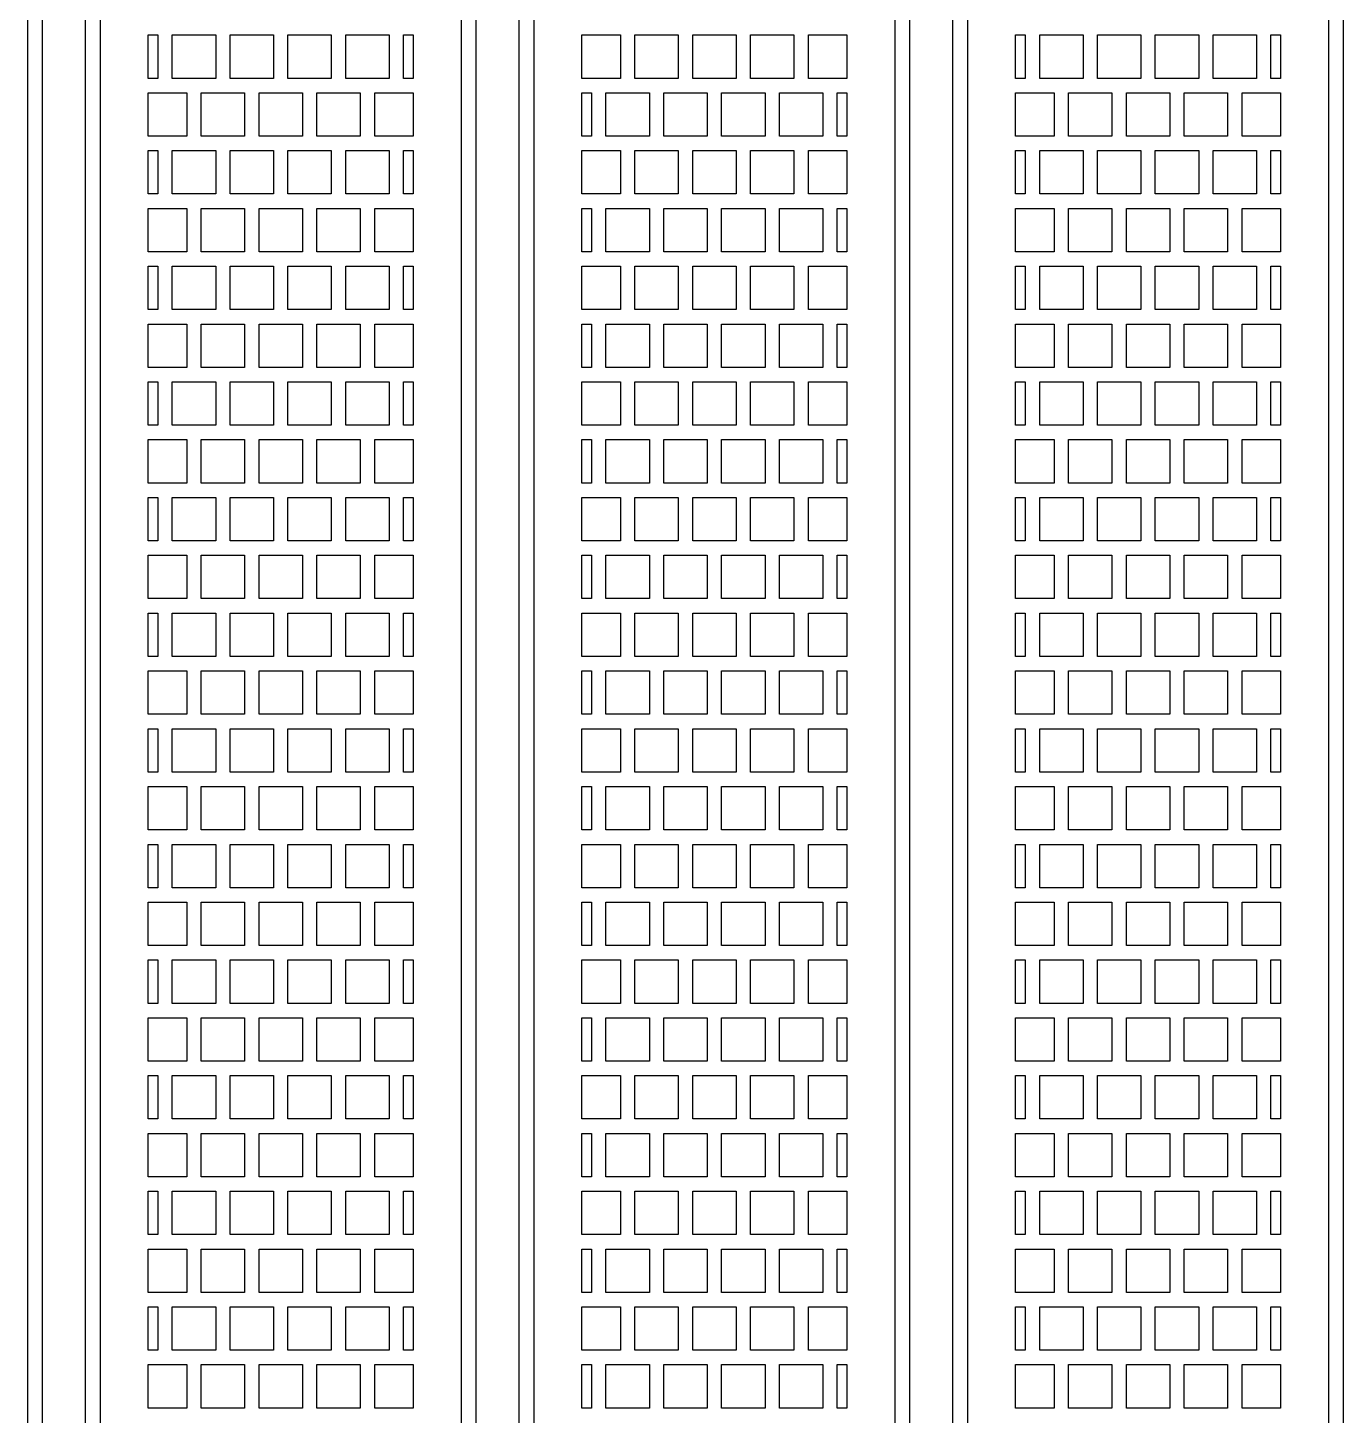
# Model space of a CAD drawing. Header units: metres. Extents: x 32 to 1978, y 32 to 1968.
# Drawn here: x 552.5 to 1007.5, y 510 to 990 of the extents above; entities that cross this region are included whole.
import ezdxf

# ---------------------------------------------------------------- set-up
doc = ezdxf.new("R2010")
doc.units = ezdxf.units.M

msp = doc.modelspace()

# ---------------------------------------------------------------- linework, layer by layer
for points in [[(557.5, 1875.07), (557.5, 408), (552.5, 408), (552.5, 1875.12)], [(577.5, 1874.6), (577.5, 408), (572.5, 408), (572.5, 1874.71)], [(702.5, 408), (702.5, 1874.6)], [(707.5, 1874.71), (707.5, 408.05)], [(722.5, 408.41), (722.5, 1875.07)], [(727.5, 1875.12), (727.5, 408.52), (727.53, 408.21), (728.39, 397.72), (730.93, 387.72), (735.07, 378.27), (740.71, 369.64), (747.7, 362.05), (755.84, 355.71), (764.91, 350.8), (774.67, 347.45), (784.84, 345.76), (795.16, 345.76), (805.33, 347.45), (815.09, 350.8), (824.16, 355.71), (832.3, 362.05), (839.29, 369.64), (844.93, 378.27), (849.07, 387.72), (851.61, 397.72), (852.47, 408.21), (852.5, 408.52), (852.5, 1875.12)], [(857.5, 1875.07), (857.5, 408.41)], [(872.5, 408.05), (872.5, 1874.71)], [(877.5, 1874.6), (877.5, 408)], [(1007.5, 1874.71), (1007.5, 408), (1002.5, 408), (1002.5, 1874.6)], [(594.17, 987.5), (597.5, 987.5), (597.5, 972.5), (594.17, 972.5), (594.17, 987.5), (594.17, 987.5)], [(594.17, 987.5), (597.5, 987.5), (597.5, 972.5), (594.17, 972.5), (594.17, 987.5), (594.17, 987.5)], [(602.5, 972.5), (602.5, 987.5), (617.5, 987.5), (617.5, 972.5), (602.5, 972.5), (602.5, 972.5)], [(622.5, 972.5), (622.5, 987.5), (637.5, 987.5), (637.5, 972.5), (622.5, 972.5), (622.5, 972.5)], [(642.5, 972.5), (642.5, 987.5), (657.5, 987.5), (657.5, 972.5), (642.5, 972.5), (642.5, 972.5)], [(662.5, 972.5), (662.5, 987.5), (677.5, 987.5), (677.5, 972.5), (662.5, 972.5), (662.5, 972.5)], [(682.5, 972.5), (682.5, 987.5), (685.83, 987.5), (685.83, 972.5), (682.5, 972.5), (682.5, 972.5)], [(744.17, 987.5), (757.5, 987.5), (757.5, 972.5), (744.17, 972.5), (744.17, 987.5), (744.17, 987.5)], [(762.5, 972.5), (762.5, 987.5), (777.5, 987.5), (777.5, 972.5), (762.5, 972.5), (762.5, 972.5)], [(782.5, 972.5), (782.5, 987.5), (797.5, 987.5), (797.5, 972.5), (782.5, 972.5), (782.5, 972.5)], [(802.5, 972.5), (802.5, 987.5), (817.5, 987.5), (817.5, 972.5), (802.5, 972.5), (802.5, 972.5)], [(822.5, 972.5), (822.5, 987.5), (835.83, 987.5), (835.83, 972.5), (822.5, 972.5), (822.5, 972.5)], [(894.17, 987.5), (897.5, 987.5), (897.5, 972.5), (894.17, 972.5), (894.17, 987.5), (894.17, 987.5)], [(894.17, 987.5), (897.5, 987.5), (897.5, 972.5), (894.17, 972.5), (894.17, 987.5), (894.17, 987.5)], [(902.5, 972.5), (902.5, 987.5), (917.5, 987.5), (917.5, 972.5), (902.5, 972.5), (902.5, 972.5)], [(922.5, 972.5), (922.5, 987.5), (937.5, 987.5), (937.5, 972.5), (922.5, 972.5), (922.5, 972.5)], [(942.5, 972.5), (942.5, 987.5), (957.5, 987.5), (957.5, 972.5), (942.5, 972.5), (942.5, 972.5)], [(962.5, 972.5), (962.5, 987.5), (977.5, 987.5), (977.5, 972.5), (962.5, 972.5), (962.5, 972.5)], [(982.5, 972.5), (982.5, 987.5), (985.83, 987.5), (985.83, 972.5), (982.5, 972.5), (982.5, 972.5)], [(594.17, 967.5), (607.5, 967.5), (607.5, 952.5), (594.17, 952.5), (594.17, 967.5), (594.17, 967.5)], [(612.5, 952.5), (612.5, 967.5), (627.5, 967.5), (627.5, 952.5), (612.5, 952.5), (612.5, 952.5)], [(632.5, 952.5), (632.5, 967.5), (647.5, 967.5), (647.5, 952.5), (632.5, 952.5), (632.5, 952.5)], [(652.5, 952.5), (652.5, 967.5), (667.5, 967.5), (667.5, 952.5), (652.5, 952.5), (652.5, 952.5)], [(672.5, 952.5), (672.5, 967.5), (685.83, 967.5), (685.83, 952.5), (672.5, 952.5), (672.5, 952.5)], [(744.17, 967.5), (747.5, 967.5), (747.5, 952.5), (744.17, 952.5), (744.17, 967.5), (744.17, 967.5)], [(752.5, 952.5), (752.5, 967.5), (767.5, 967.5), (767.5, 952.5), (752.5, 952.5), (752.5, 952.5)], [(772.5, 952.5), (772.5, 967.5), (787.5, 967.5), (787.5, 952.5), (772.5, 952.5), (772.5, 952.5)], [(792.5, 952.5), (792.5, 967.5), (807.5, 967.5), (807.5, 952.5), (792.5, 952.5), (792.5, 952.5)], [(812.5, 952.5), (812.5, 967.5), (827.5, 967.5), (827.5, 952.5), (812.5, 952.5), (812.5, 952.5)], [(832.5, 952.5), (832.5, 967.5), (835.83, 967.5), (835.83, 952.5), (832.5, 952.5), (832.5, 952.5)], [(832.5, 952.5), (832.5, 967.5), (835.83, 967.5), (835.83, 952.5), (832.5, 952.5), (832.5, 952.5)], [(894.17, 967.5), (907.5, 967.5), (907.5, 952.5), (894.17, 952.5), (894.17, 967.5), (894.17, 967.5)], [(912.5, 952.5), (912.5, 967.5), (927.5, 967.5), (927.5, 952.5), (912.5, 952.5), (912.5, 952.5)], [(932.5, 952.5), (932.5, 967.5), (947.5, 967.5), (947.5, 952.5), (932.5, 952.5), (932.5, 952.5)], [(952.5, 952.5), (952.5, 967.5), (967.5, 967.5), (967.5, 952.5), (952.5, 952.5), (952.5, 952.5)], [(972.5, 952.5), (972.5, 967.5), (985.83, 967.5), (985.83, 952.5), (972.5, 952.5), (972.5, 952.5)], [(594.17, 947.5), (597.5, 947.5), (597.5, 932.5), (594.17, 932.5), (594.17, 947.5), (594.17, 947.5)], [(594.17, 947.5), (597.5, 947.5), (597.5, 932.5), (594.17, 932.5), (594.17, 947.5), (594.17, 947.5)], [(602.5, 932.5), (602.5, 947.5), (617.5, 947.5), (617.5, 932.5), (602.5, 932.5), (602.5, 932.5)], [(622.5, 932.5), (622.5, 947.5), (637.5, 947.5), (637.5, 932.5), (622.5, 932.5), (622.5, 932.5)], [(642.5, 932.5), (642.5, 947.5), (657.5, 947.5), (657.5, 932.5), (642.5, 932.5), (642.5, 932.5)], [(662.5, 932.5), (662.5, 947.5), (677.5, 947.5), (677.5, 932.5), (662.5, 932.5), (662.5, 932.5)], [(682.5, 932.5), (682.5, 947.5), (685.83, 947.5), (685.83, 932.5), (682.5, 932.5), (682.5, 932.5)], [(744.17, 947.5), (757.5, 947.5), (757.5, 932.5), (744.17, 932.5), (744.17, 947.5), (744.17, 947.5)], [(762.5, 932.5), (762.5, 947.5), (777.5, 947.5), (777.5, 932.5), (762.5, 932.5), (762.5, 932.5)], [(782.5, 932.5), (782.5, 947.5), (797.5, 947.5), (797.5, 932.5), (782.5, 932.5), (782.5, 932.5)], [(802.5, 932.5), (802.5, 947.5), (817.5, 947.5), (817.5, 932.5), (802.5, 932.5), (802.5, 932.5)], [(822.5, 932.5), (822.5, 947.5), (835.83, 947.5), (835.83, 932.5), (822.5, 932.5), (822.5, 932.5)], [(894.17, 947.5), (897.5, 947.5), (897.5, 932.5), (894.17, 932.5), (894.17, 947.5), (894.17, 947.5)], [(894.17, 947.5), (897.5, 947.5), (897.5, 932.5), (894.17, 932.5), (894.17, 947.5), (894.17, 947.5)], [(902.5, 932.5), (902.5, 947.5), (917.5, 947.5), (917.5, 932.5), (902.5, 932.5), (902.5, 932.5)], [(922.5, 932.5), (922.5, 947.5), (937.5, 947.5), (937.5, 932.5), (922.5, 932.5), (922.5, 932.5)], [(942.5, 932.5), (942.5, 947.5), (957.5, 947.5), (957.5, 932.5), (942.5, 932.5), (942.5, 932.5)], [(962.5, 932.5), (962.5, 947.5), (977.5, 947.5), (977.5, 932.5), (962.5, 932.5), (962.5, 932.5)], [(982.5, 932.5), (982.5, 947.5), (985.83, 947.5), (985.83, 932.5), (982.5, 932.5), (982.5, 932.5)], [(594.17, 927.5), (607.5, 927.5), (607.5, 912.5), (594.17, 912.5), (594.17, 927.5), (594.17, 927.5)], [(612.5, 912.5), (612.5, 927.5), (627.5, 927.5), (627.5, 912.5), (612.5, 912.5), (612.5, 912.5)], [(632.5, 912.5), (632.5, 927.5), (647.5, 927.5), (647.5, 912.5), (632.5, 912.5), (632.5, 912.5)], [(652.5, 912.5), (652.5, 927.5), (667.5, 927.5), (667.5, 912.5), (652.5, 912.5), (652.5, 912.5)], [(672.5, 912.5), (672.5, 927.5), (685.83, 927.5), (685.83, 912.5), (672.5, 912.5), (672.5, 912.5)], [(744.17, 927.5), (747.5, 927.5), (747.5, 912.5), (744.17, 912.5), (744.17, 927.5), (744.17, 927.5)], [(752.5, 912.5), (752.5, 927.5), (767.5, 927.5), (767.5, 912.5), (752.5, 912.5), (752.5, 912.5)], [(772.5, 912.5), (772.5, 927.5), (787.5, 927.5), (787.5, 912.5), (772.5, 912.5), (772.5, 912.5)], [(792.5, 912.5), (792.5, 927.5), (807.5, 927.5), (807.5, 912.5), (792.5, 912.5), (792.5, 912.5)], [(812.5, 912.5), (812.5, 927.5), (827.5, 927.5), (827.5, 912.5), (812.5, 912.5), (812.5, 912.5)], [(832.5, 912.5), (832.5, 927.5), (835.83, 927.5), (835.83, 912.5), (832.5, 912.5), (832.5, 912.5)], [(832.5, 912.5), (832.5, 927.5), (835.83, 927.5), (835.83, 912.5), (832.5, 912.5), (832.5, 912.5)], [(894.17, 927.5), (907.5, 927.5), (907.5, 912.5), (894.17, 912.5), (894.17, 927.5), (894.17, 927.5)], [(912.5, 912.5), (912.5, 927.5), (927.5, 927.5), (927.5, 912.5), (912.5, 912.5), (912.5, 912.5)], [(932.5, 912.5), (932.5, 927.5), (947.5, 927.5), (947.5, 912.5), (932.5, 912.5), (932.5, 912.5)], [(952.5, 912.5), (952.5, 927.5), (967.5, 927.5), (967.5, 912.5), (952.5, 912.5), (952.5, 912.5)], [(972.5, 912.5), (972.5, 927.5), (985.83, 927.5), (985.83, 912.5), (972.5, 912.5), (972.5, 912.5)], [(594.17, 907.5), (597.5, 907.5), (597.5, 892.5), (594.17, 892.5), (594.17, 907.5), (594.17, 907.5)], [(594.17, 907.5), (597.5, 907.5), (597.5, 892.5), (594.17, 892.5), (594.17, 907.5), (594.17, 907.5)], [(602.5, 892.5), (602.5, 907.5), (617.5, 907.5), (617.5, 892.5), (602.5, 892.5), (602.5, 892.5)], [(622.5, 892.5), (622.5, 907.5), (637.5, 907.5), (637.5, 892.5), (622.5, 892.5), (622.5, 892.5)], [(642.5, 892.5), (642.5, 907.5), (657.5, 907.5), (657.5, 892.5), (642.5, 892.5), (642.5, 892.5)], [(662.5, 892.5), (662.5, 907.5), (677.5, 907.5), (677.5, 892.5), (662.5, 892.5), (662.5, 892.5)], [(682.5, 892.5), (682.5, 907.5), (685.83, 907.5), (685.83, 892.5), (682.5, 892.5), (682.5, 892.5)], [(744.17, 907.5), (757.5, 907.5), (757.5, 892.5), (744.17, 892.5), (744.17, 907.5), (744.17, 907.5)], [(762.5, 892.5), (762.5, 907.5), (777.5, 907.5), (777.5, 892.5), (762.5, 892.5), (762.5, 892.5)], [(782.5, 892.5), (782.5, 907.5), (797.5, 907.5), (797.5, 892.5), (782.5, 892.5), (782.5, 892.5)], [(802.5, 892.5), (802.5, 907.5), (817.5, 907.5), (817.5, 892.5), (802.5, 892.5), (802.5, 892.5)], [(822.5, 892.5), (822.5, 907.5), (835.83, 907.5), (835.83, 892.5), (822.5, 892.5), (822.5, 892.5)], [(894.17, 907.5), (897.5, 907.5), (897.5, 892.5), (894.17, 892.5), (894.17, 907.5), (894.17, 907.5)], [(894.17, 907.5), (897.5, 907.5), (897.5, 892.5), (894.17, 892.5), (894.17, 907.5), (894.17, 907.5)], [(902.5, 892.5), (902.5, 907.5), (917.5, 907.5), (917.5, 892.5), (902.5, 892.5), (902.5, 892.5)], [(922.5, 892.5), (922.5, 907.5), (937.5, 907.5), (937.5, 892.5), (922.5, 892.5), (922.5, 892.5)], [(942.5, 892.5), (942.5, 907.5), (957.5, 907.5), (957.5, 892.5), (942.5, 892.5), (942.5, 892.5)], [(962.5, 892.5), (962.5, 907.5), (977.5, 907.5), (977.5, 892.5), (962.5, 892.5), (962.5, 892.5)], [(982.5, 892.5), (982.5, 907.5), (985.83, 907.5), (985.83, 892.5), (982.5, 892.5), (982.5, 892.5)], [(594.17, 887.5), (607.5, 887.5), (607.5, 872.5), (594.17, 872.5), (594.17, 887.5), (594.17, 887.5)], [(612.5, 872.5), (612.5, 887.5), (627.5, 887.5), (627.5, 872.5), (612.5, 872.5), (612.5, 872.5)], [(632.5, 872.5), (632.5, 887.5), (647.5, 887.5), (647.5, 872.5), (632.5, 872.5), (632.5, 872.5)], [(652.5, 872.5), (652.5, 887.5), (667.5, 887.5), (667.5, 872.5), (652.5, 872.5), (652.5, 872.5)], [(672.5, 872.5), (672.5, 887.5), (685.83, 887.5), (685.83, 872.5), (672.5, 872.5), (672.5, 872.5)], [(744.17, 887.5), (747.5, 887.5), (747.5, 872.5), (744.17, 872.5), (744.17, 887.5), (744.17, 887.5)], [(752.5, 872.5), (752.5, 887.5), (767.5, 887.5), (767.5, 872.5), (752.5, 872.5), (752.5, 872.5)], [(772.5, 872.5), (772.5, 887.5), (787.5, 887.5), (787.5, 872.5), (772.5, 872.5), (772.5, 872.5)], [(792.5, 872.5), (792.5, 887.5), (807.5, 887.5), (807.5, 872.5), (792.5, 872.5), (792.5, 872.5)], [(812.5, 872.5), (812.5, 887.5), (827.5, 887.5), (827.5, 872.5), (812.5, 872.5), (812.5, 872.5)], [(832.5, 872.5), (832.5, 887.5), (835.83, 887.5), (835.83, 872.5), (832.5, 872.5), (832.5, 872.5)], [(832.5, 872.5), (832.5, 887.5), (835.83, 887.5), (835.83, 872.5), (832.5, 872.5), (832.5, 872.5)], [(894.17, 887.5), (907.5, 887.5), (907.5, 872.5), (894.17, 872.5), (894.17, 887.5), (894.17, 887.5)], [(912.5, 872.5), (912.5, 887.5), (927.5, 887.5), (927.5, 872.5), (912.5, 872.5), (912.5, 872.5)], [(932.5, 872.5), (932.5, 887.5), (947.5, 887.5), (947.5, 872.5), (932.5, 872.5), (932.5, 872.5)], [(952.5, 872.5), (952.5, 887.5), (967.5, 887.5), (967.5, 872.5), (952.5, 872.5), (952.5, 872.5)], [(972.5, 872.5), (972.5, 887.5), (985.83, 887.5), (985.83, 872.5), (972.5, 872.5), (972.5, 872.5)], [(594.17, 867.5), (597.5, 867.5), (597.5, 852.5), (594.17, 852.5), (594.17, 867.5), (594.17, 867.5)], [(594.17, 867.5), (597.5, 867.5), (597.5, 852.5), (594.17, 852.5), (594.17, 867.5), (594.17, 867.5)], [(602.5, 852.5), (602.5, 867.5), (617.5, 867.5), (617.5, 852.5), (602.5, 852.5), (602.5, 852.5)], [(622.5, 852.5), (622.5, 867.5), (637.5, 867.5), (637.5, 852.5), (622.5, 852.5), (622.5, 852.5)], [(642.5, 852.5), (642.5, 867.5), (657.5, 867.5), (657.5, 852.5), (642.5, 852.5), (642.5, 852.5)], [(662.5, 852.5), (662.5, 867.5), (677.5, 867.5), (677.5, 852.5), (662.5, 852.5), (662.5, 852.5)], [(682.5, 852.5), (682.5, 867.5), (685.83, 867.5), (685.83, 852.5), (682.5, 852.5), (682.5, 852.5)], [(744.17, 867.5), (757.5, 867.5), (757.5, 852.5), (744.17, 852.5), (744.17, 867.5), (744.17, 867.5)], [(762.5, 852.5), (762.5, 867.5), (777.5, 867.5), (777.5, 852.5), (762.5, 852.5), (762.5, 852.5)], [(782.5, 852.5), (782.5, 867.5), (797.5, 867.5), (797.5, 852.5), (782.5, 852.5), (782.5, 852.5)], [(802.5, 852.5), (802.5, 867.5), (817.5, 867.5), (817.5, 852.5), (802.5, 852.5), (802.5, 852.5)], [(822.5, 852.5), (822.5, 867.5), (835.83, 867.5), (835.83, 852.5), (822.5, 852.5), (822.5, 852.5)], [(894.17, 867.5), (897.5, 867.5), (897.5, 852.5), (894.17, 852.5), (894.17, 867.5), (894.17, 867.5)], [(894.17, 867.5), (897.5, 867.5), (897.5, 852.5), (894.17, 852.5), (894.17, 867.5), (894.17, 867.5)], [(902.5, 852.5), (902.5, 867.5), (917.5, 867.5), (917.5, 852.5), (902.5, 852.5), (902.5, 852.5)], [(922.5, 852.5), (922.5, 867.5), (937.5, 867.5), (937.5, 852.5), (922.5, 852.5), (922.5, 852.5)], [(942.5, 852.5), (942.5, 867.5), (957.5, 867.5), (957.5, 852.5), (942.5, 852.5), (942.5, 852.5)], [(962.5, 852.5), (962.5, 867.5), (977.5, 867.5), (977.5, 852.5), (962.5, 852.5), (962.5, 852.5)], [(982.5, 852.5), (982.5, 867.5), (985.83, 867.5), (985.83, 852.5), (982.5, 852.5), (982.5, 852.5)], [(594.17, 847.5), (607.5, 847.5), (607.5, 832.5), (594.17, 832.5), (594.17, 847.5), (594.17, 847.5)], [(612.5, 832.5), (612.5, 847.5), (627.5, 847.5), (627.5, 832.5), (612.5, 832.5), (612.5, 832.5)], [(632.5, 832.5), (632.5, 847.5), (647.5, 847.5), (647.5, 832.5), (632.5, 832.5), (632.5, 832.5)], [(652.5, 832.5), (652.5, 847.5), (667.5, 847.5), (667.5, 832.5), (652.5, 832.5), (652.5, 832.5)], [(672.5, 832.5), (672.5, 847.5), (685.83, 847.5), (685.83, 832.5), (672.5, 832.5), (672.5, 832.5)], [(744.17, 847.5), (747.5, 847.5), (747.5, 832.5), (744.17, 832.5), (744.17, 847.5), (744.17, 847.5)], [(752.5, 832.5), (752.5, 847.5), (767.5, 847.5), (767.5, 832.5), (752.5, 832.5), (752.5, 832.5)], [(772.5, 832.5), (772.5, 847.5), (787.5, 847.5), (787.5, 832.5), (772.5, 832.5), (772.5, 832.5)], [(792.5, 832.5), (792.5, 847.5), (807.5, 847.5), (807.5, 832.5), (792.5, 832.5), (792.5, 832.5)], [(812.5, 832.5), (812.5, 847.5), (827.5, 847.5), (827.5, 832.5), (812.5, 832.5), (812.5, 832.5)], [(832.5, 832.5), (832.5, 847.5), (835.83, 847.5), (835.83, 832.5), (832.5, 832.5), (832.5, 832.5)], [(832.5, 832.5), (832.5, 847.5), (835.83, 847.5), (835.83, 832.5), (832.5, 832.5), (832.5, 832.5)], [(894.17, 847.5), (907.5, 847.5), (907.5, 832.5), (894.17, 832.5), (894.17, 847.5), (894.17, 847.5)], [(912.5, 832.5), (912.5, 847.5), (927.5, 847.5), (927.5, 832.5), (912.5, 832.5), (912.5, 832.5)], [(932.5, 832.5), (932.5, 847.5), (947.5, 847.5), (947.5, 832.5), (932.5, 832.5), (932.5, 832.5)], [(952.5, 832.5), (952.5, 847.5), (967.5, 847.5), (967.5, 832.5), (952.5, 832.5), (952.5, 832.5)], [(972.5, 832.5), (972.5, 847.5), (985.83, 847.5), (985.83, 832.5), (972.5, 832.5), (972.5, 832.5)], [(594.17, 827.5), (597.5, 827.5), (597.5, 812.5), (594.17, 812.5), (594.17, 827.5), (594.17, 827.5)], [(594.17, 827.5), (597.5, 827.5), (597.5, 812.5), (594.17, 812.5), (594.17, 827.5), (594.17, 827.5)], [(602.5, 812.5), (602.5, 827.5), (617.5, 827.5), (617.5, 812.5), (602.5, 812.5), (602.5, 812.5)], [(622.5, 812.5), (622.5, 827.5), (637.5, 827.5), (637.5, 812.5), (622.5, 812.5), (622.5, 812.5)], [(642.5, 812.5), (642.5, 827.5), (657.5, 827.5), (657.5, 812.5), (642.5, 812.5), (642.5, 812.5)], [(662.5, 812.5), (662.5, 827.5), (677.5, 827.5), (677.5, 812.5), (662.5, 812.5), (662.5, 812.5)], [(682.5, 812.5), (682.5, 827.5), (685.83, 827.5), (685.83, 812.5), (682.5, 812.5), (682.5, 812.5)], [(744.17, 827.5), (757.5, 827.5), (757.5, 812.5), (744.17, 812.5), (744.17, 827.5), (744.17, 827.5)], [(762.5, 812.5), (762.5, 827.5), (777.5, 827.5), (777.5, 812.5), (762.5, 812.5), (762.5, 812.5)], [(782.5, 812.5), (782.5, 827.5), (797.5, 827.5), (797.5, 812.5), (782.5, 812.5), (782.5, 812.5)], [(802.5, 812.5), (802.5, 827.5), (817.5, 827.5), (817.5, 812.5), (802.5, 812.5), (802.5, 812.5)], [(822.5, 812.5), (822.5, 827.5), (835.83, 827.5), (835.83, 812.5), (822.5, 812.5), (822.5, 812.5)], [(894.17, 827.5), (897.5, 827.5), (897.5, 812.5), (894.17, 812.5), (894.17, 827.5), (894.17, 827.5)], [(894.17, 827.5), (897.5, 827.5), (897.5, 812.5), (894.17, 812.5), (894.17, 827.5), (894.17, 827.5)], [(902.5, 812.5), (902.5, 827.5), (917.5, 827.5), (917.5, 812.5), (902.5, 812.5), (902.5, 812.5)], [(922.5, 812.5), (922.5, 827.5), (937.5, 827.5), (937.5, 812.5), (922.5, 812.5), (922.5, 812.5)], [(942.5, 812.5), (942.5, 827.5), (957.5, 827.5), (957.5, 812.5), (942.5, 812.5), (942.5, 812.5)], [(962.5, 812.5), (962.5, 827.5), (977.5, 827.5), (977.5, 812.5), (962.5, 812.5), (962.5, 812.5)], [(982.5, 812.5), (982.5, 827.5), (985.83, 827.5), (985.83, 812.5), (982.5, 812.5), (982.5, 812.5)], [(594.17, 807.5), (607.5, 807.5), (607.5, 792.5), (594.17, 792.5), (594.17, 807.5), (594.17, 807.5)], [(612.5, 792.5), (612.5, 807.5), (627.5, 807.5), (627.5, 792.5), (612.5, 792.5), (612.5, 792.5)], [(632.5, 792.5), (632.5, 807.5), (647.5, 807.5), (647.5, 792.5), (632.5, 792.5), (632.5, 792.5)], [(652.5, 792.5), (652.5, 807.5), (667.5, 807.5), (667.5, 792.5), (652.5, 792.5), (652.5, 792.5)], [(672.5, 792.5), (672.5, 807.5), (685.83, 807.5), (685.83, 792.5), (672.5, 792.5), (672.5, 792.5)], [(744.17, 807.5), (747.5, 807.5), (747.5, 792.5), (744.17, 792.5), (744.17, 807.5), (744.17, 807.5)], [(752.5, 792.5), (752.5, 807.5), (767.5, 807.5), (767.5, 792.5), (752.5, 792.5), (752.5, 792.5)], [(772.5, 792.5), (772.5, 807.5), (787.5, 807.5), (787.5, 792.5), (772.5, 792.5), (772.5, 792.5)], [(792.5, 792.5), (792.5, 807.5), (807.5, 807.5), (807.5, 792.5), (792.5, 792.5), (792.5, 792.5)], [(812.5, 792.5), (812.5, 807.5), (827.5, 807.5), (827.5, 792.5), (812.5, 792.5), (812.5, 792.5)], [(832.5, 792.5), (832.5, 807.5), (835.83, 807.5), (835.83, 792.5), (832.5, 792.5), (832.5, 792.5)], [(832.5, 792.5), (832.5, 807.5), (835.83, 807.5), (835.83, 792.5), (832.5, 792.5), (832.5, 792.5)], [(894.17, 807.5), (907.5, 807.5), (907.5, 792.5), (894.17, 792.5), (894.17, 807.5), (894.17, 807.5)], [(912.5, 792.5), (912.5, 807.5), (927.5, 807.5), (927.5, 792.5), (912.5, 792.5), (912.5, 792.5)], [(932.5, 792.5), (932.5, 807.5), (947.5, 807.5), (947.5, 792.5), (932.5, 792.5), (932.5, 792.5)], [(952.5, 792.5), (952.5, 807.5), (967.5, 807.5), (967.5, 792.5), (952.5, 792.5), (952.5, 792.5)], [(972.5, 792.5), (972.5, 807.5), (985.83, 807.5), (985.83, 792.5), (972.5, 792.5), (972.5, 792.5)], [(594.17, 787.5), (597.5, 787.5), (597.5, 772.5), (594.17, 772.5), (594.17, 787.5), (594.17, 787.5)], [(594.17, 787.5), (597.5, 787.5), (597.5, 772.5), (594.17, 772.5), (594.17, 787.5), (594.17, 787.5)], [(602.5, 772.5), (602.5, 787.5), (617.5, 787.5), (617.5, 772.5), (602.5, 772.5), (602.5, 772.5)], [(622.5, 772.5), (622.5, 787.5), (637.5, 787.5), (637.5, 772.5), (622.5, 772.5), (622.5, 772.5)], [(642.5, 772.5), (642.5, 787.5), (657.5, 787.5), (657.5, 772.5), (642.5, 772.5), (642.5, 772.5)], [(662.5, 772.5), (662.5, 787.5), (677.5, 787.5), (677.5, 772.5), (662.5, 772.5), (662.5, 772.5)], [(682.5, 772.5), (682.5, 787.5), (685.83, 787.5), (685.83, 772.5), (682.5, 772.5), (682.5, 772.5)], [(744.17, 787.5), (757.5, 787.5), (757.5, 772.5), (744.17, 772.5), (744.17, 787.5), (744.17, 787.5)], [(762.5, 772.5), (762.5, 787.5), (777.5, 787.5), (777.5, 772.5), (762.5, 772.5), (762.5, 772.5)], [(782.5, 772.5), (782.5, 787.5), (797.5, 787.5), (797.5, 772.5), (782.5, 772.5), (782.5, 772.5)], [(802.5, 772.5), (802.5, 787.5), (817.5, 787.5), (817.5, 772.5), (802.5, 772.5), (802.5, 772.5)], [(822.5, 772.5), (822.5, 787.5), (835.83, 787.5), (835.83, 772.5), (822.5, 772.5), (822.5, 772.5)], [(894.17, 787.5), (897.5, 787.5), (897.5, 772.5), (894.17, 772.5), (894.17, 787.5), (894.17, 787.5)], [(894.17, 787.5), (897.5, 787.5), (897.5, 772.5), (894.17, 772.5), (894.17, 787.5), (894.17, 787.5)], [(902.5, 772.5), (902.5, 787.5), (917.5, 787.5), (917.5, 772.5), (902.5, 772.5), (902.5, 772.5)], [(922.5, 772.5), (922.5, 787.5), (937.5, 787.5), (937.5, 772.5), (922.5, 772.5), (922.5, 772.5)], [(942.5, 772.5), (942.5, 787.5), (957.5, 787.5), (957.5, 772.5), (942.5, 772.5), (942.5, 772.5)], [(962.5, 772.5), (962.5, 787.5), (977.5, 787.5), (977.5, 772.5), (962.5, 772.5), (962.5, 772.5)], [(982.5, 772.5), (982.5, 787.5), (985.83, 787.5), (985.83, 772.5), (982.5, 772.5), (982.5, 772.5)], [(594.17, 767.5), (607.5, 767.5), (607.5, 752.5), (594.17, 752.5), (594.17, 767.5), (594.17, 767.5)], [(612.5, 752.5), (612.5, 767.5), (627.5, 767.5), (627.5, 752.5), (612.5, 752.5), (612.5, 752.5)], [(632.5, 752.5), (632.5, 767.5), (647.5, 767.5), (647.5, 752.5), (632.5, 752.5), (632.5, 752.5)], [(652.5, 752.5), (652.5, 767.5), (667.5, 767.5), (667.5, 752.5), (652.5, 752.5), (652.5, 752.5)], [(672.5, 752.5), (672.5, 767.5), (685.83, 767.5), (685.83, 752.5), (672.5, 752.5), (672.5, 752.5)], [(744.17, 767.5), (747.5, 767.5), (747.5, 752.5), (744.17, 752.5), (744.17, 767.5), (744.17, 767.5)], [(752.5, 752.5), (752.5, 767.5), (767.5, 767.5), (767.5, 752.5), (752.5, 752.5), (752.5, 752.5)], [(772.5, 752.5), (772.5, 767.5), (787.5, 767.5), (787.5, 752.5), (772.5, 752.5), (772.5, 752.5)], [(792.5, 752.5), (792.5, 767.5), (807.5, 767.5), (807.5, 752.5), (792.5, 752.5), (792.5, 752.5)], [(812.5, 752.5), (812.5, 767.5), (827.5, 767.5), (827.5, 752.5), (812.5, 752.5), (812.5, 752.5)], [(832.5, 752.5), (832.5, 767.5), (835.83, 767.5), (835.83, 752.5), (832.5, 752.5), (832.5, 752.5)], [(832.5, 752.5), (832.5, 767.5), (835.83, 767.5), (835.83, 752.5), (832.5, 752.5), (832.5, 752.5)], [(894.17, 767.5), (907.5, 767.5), (907.5, 752.5), (894.17, 752.5), (894.17, 767.5), (894.17, 767.5)], [(912.5, 752.5), (912.5, 767.5), (927.5, 767.5), (927.5, 752.5), (912.5, 752.5), (912.5, 752.5)], [(932.5, 752.5), (932.5, 767.5), (947.5, 767.5), (947.5, 752.5), (932.5, 752.5), (932.5, 752.5)], [(952.5, 752.5), (952.5, 767.5), (967.5, 767.5), (967.5, 752.5), (952.5, 752.5), (952.5, 752.5)], [(972.5, 752.5), (972.5, 767.5), (985.83, 767.5), (985.83, 752.5), (972.5, 752.5), (972.5, 752.5)], [(594.17, 747.5), (597.5, 747.5), (597.5, 732.5), (594.17, 732.5), (594.17, 747.5), (594.17, 747.5)], [(594.17, 747.5), (597.5, 747.5), (597.5, 732.5), (594.17, 732.5), (594.17, 747.5), (594.17, 747.5)], [(602.5, 732.5), (602.5, 747.5), (617.5, 747.5), (617.5, 732.5), (602.5, 732.5), (602.5, 732.5)], [(622.5, 732.5), (622.5, 747.5), (637.5, 747.5), (637.5, 732.5), (622.5, 732.5), (622.5, 732.5)], [(642.5, 732.5), (642.5, 747.5), (657.5, 747.5), (657.5, 732.5), (642.5, 732.5), (642.5, 732.5)], [(662.5, 732.5), (662.5, 747.5), (677.5, 747.5), (677.5, 732.5), (662.5, 732.5), (662.5, 732.5)], [(682.5, 732.5), (682.5, 747.5), (685.83, 747.5), (685.83, 732.5), (682.5, 732.5), (682.5, 732.5)], [(744.17, 747.5), (757.5, 747.5), (757.5, 732.5), (744.17, 732.5), (744.17, 747.5), (744.17, 747.5)], [(762.5, 732.5), (762.5, 747.5), (777.5, 747.5), (777.5, 732.5), (762.5, 732.5), (762.5, 732.5)], [(782.5, 732.5), (782.5, 747.5), (797.5, 747.5), (797.5, 732.5), (782.5, 732.5), (782.5, 732.5)], [(802.5, 732.5), (802.5, 747.5), (817.5, 747.5), (817.5, 732.5), (802.5, 732.5), (802.5, 732.5)], [(822.5, 732.5), (822.5, 747.5), (835.83, 747.5), (835.83, 732.5), (822.5, 732.5), (822.5, 732.5)], [(894.17, 747.5), (897.5, 747.5), (897.5, 732.5), (894.17, 732.5), (894.17, 747.5), (894.17, 747.5)], [(894.17, 747.5), (897.5, 747.5), (897.5, 732.5), (894.17, 732.5), (894.17, 747.5), (894.17, 747.5)], [(902.5, 732.5), (902.5, 747.5), (917.5, 747.5), (917.5, 732.5), (902.5, 732.5), (902.5, 732.5)], [(922.5, 732.5), (922.5, 747.5), (937.5, 747.5), (937.5, 732.5), (922.5, 732.5), (922.5, 732.5)], [(942.5, 732.5), (942.5, 747.5), (957.5, 747.5), (957.5, 732.5), (942.5, 732.5), (942.5, 732.5)], [(962.5, 732.5), (962.5, 747.5), (977.5, 747.5), (977.5, 732.5), (962.5, 732.5), (962.5, 732.5)], [(982.5, 732.5), (982.5, 747.5), (985.83, 747.5), (985.83, 732.5), (982.5, 732.5), (982.5, 732.5)], [(594.17, 727.5), (607.5, 727.5), (607.5, 712.5), (594.17, 712.5), (594.17, 727.5), (594.17, 727.5)], [(612.5, 712.5), (612.5, 727.5), (627.5, 727.5), (627.5, 712.5), (612.5, 712.5), (612.5, 712.5)], [(632.5, 712.5), (632.5, 727.5), (647.5, 727.5), (647.5, 712.5), (632.5, 712.5), (632.5, 712.5)], [(652.5, 712.5), (652.5, 727.5), (667.5, 727.5), (667.5, 712.5), (652.5, 712.5), (652.5, 712.5)], [(672.5, 712.5), (672.5, 727.5), (685.83, 727.5), (685.83, 712.5), (672.5, 712.5), (672.5, 712.5)], [(744.17, 727.5), (747.5, 727.5), (747.5, 712.5), (744.17, 712.5), (744.17, 727.5), (744.17, 727.5)], [(752.5, 712.5), (752.5, 727.5), (767.5, 727.5), (767.5, 712.5), (752.5, 712.5), (752.5, 712.5)], [(772.5, 712.5), (772.5, 727.5), (787.5, 727.5), (787.5, 712.5), (772.5, 712.5), (772.5, 712.5)], [(792.5, 712.5), (792.5, 727.5), (807.5, 727.5), (807.5, 712.5), (792.5, 712.5), (792.5, 712.5)], [(812.5, 712.5), (812.5, 727.5), (827.5, 727.5), (827.5, 712.5), (812.5, 712.5), (812.5, 712.5)], [(832.5, 712.5), (832.5, 727.5), (835.83, 727.5), (835.83, 712.5), (832.5, 712.5), (832.5, 712.5)], [(832.5, 712.5), (832.5, 727.5), (835.83, 727.5), (835.83, 712.5), (832.5, 712.5), (832.5, 712.5)], [(894.17, 727.5), (907.5, 727.5), (907.5, 712.5), (894.17, 712.5), (894.17, 727.5), (894.17, 727.5)], [(912.5, 712.5), (912.5, 727.5), (927.5, 727.5), (927.5, 712.5), (912.5, 712.5), (912.5, 712.5)], [(932.5, 712.5), (932.5, 727.5), (947.5, 727.5), (947.5, 712.5), (932.5, 712.5), (932.5, 712.5)], [(952.5, 712.5), (952.5, 727.5), (967.5, 727.5), (967.5, 712.5), (952.5, 712.5), (952.5, 712.5)], [(972.5, 712.5), (972.5, 727.5), (985.83, 727.5), (985.83, 712.5), (972.5, 712.5), (972.5, 712.5)], [(594.17, 707.5), (597.5, 707.5), (597.5, 692.5), (594.17, 692.5), (594.17, 707.5), (594.17, 707.5)], [(594.17, 707.5), (597.5, 707.5), (597.5, 692.5), (594.17, 692.5), (594.17, 707.5), (594.17, 707.5)], [(602.5, 692.5), (602.5, 707.5), (617.5, 707.5), (617.5, 692.5), (602.5, 692.5), (602.5, 692.5)], [(622.5, 692.5), (622.5, 707.5), (637.5, 707.5), (637.5, 692.5), (622.5, 692.5), (622.5, 692.5)], [(642.5, 692.5), (642.5, 707.5), (657.5, 707.5), (657.5, 692.5), (642.5, 692.5), (642.5, 692.5)], [(662.5, 692.5), (662.5, 707.5), (677.5, 707.5), (677.5, 692.5), (662.5, 692.5), (662.5, 692.5)], [(682.5, 692.5), (682.5, 707.5), (685.83, 707.5), (685.83, 692.5), (682.5, 692.5), (682.5, 692.5)], [(744.17, 707.5), (757.5, 707.5), (757.5, 692.5), (744.17, 692.5), (744.17, 707.5), (744.17, 707.5)], [(762.5, 692.5), (762.5, 707.5), (777.5, 707.5), (777.5, 692.5), (762.5, 692.5), (762.5, 692.5)], [(782.5, 692.5), (782.5, 707.5), (797.5, 707.5), (797.5, 692.5), (782.5, 692.5), (782.5, 692.5)], [(802.5, 692.5), (802.5, 707.5), (817.5, 707.5), (817.5, 692.5), (802.5, 692.5), (802.5, 692.5)], [(822.5, 692.5), (822.5, 707.5), (835.83, 707.5), (835.83, 692.5), (822.5, 692.5), (822.5, 692.5)], [(894.17, 707.5), (897.5, 707.5), (897.5, 692.5), (894.17, 692.5), (894.17, 707.5), (894.17, 707.5)], [(894.17, 707.5), (897.5, 707.5), (897.5, 692.5), (894.17, 692.5), (894.17, 707.5), (894.17, 707.5)], [(902.5, 692.5), (902.5, 707.5), (917.5, 707.5), (917.5, 692.5), (902.5, 692.5), (902.5, 692.5)], [(922.5, 692.5), (922.5, 707.5), (937.5, 707.5), (937.5, 692.5), (922.5, 692.5), (922.5, 692.5)], [(942.5, 692.5), (942.5, 707.5), (957.5, 707.5), (957.5, 692.5), (942.5, 692.5), (942.5, 692.5)], [(962.5, 692.5), (962.5, 707.5), (977.5, 707.5), (977.5, 692.5), (962.5, 692.5), (962.5, 692.5)], [(982.5, 692.5), (982.5, 707.5), (985.83, 707.5), (985.83, 692.5), (982.5, 692.5), (982.5, 692.5)], [(594.17, 687.5), (607.5, 687.5), (607.5, 672.5), (594.17, 672.5), (594.17, 687.5), (594.17, 687.5)], [(612.5, 672.5), (612.5, 687.5), (627.5, 687.5), (627.5, 672.5), (612.5, 672.5), (612.5, 672.5)], [(632.5, 672.5), (632.5, 687.5), (647.5, 687.5), (647.5, 672.5), (632.5, 672.5), (632.5, 672.5)], [(652.5, 672.5), (652.5, 687.5), (667.5, 687.5), (667.5, 672.5), (652.5, 672.5), (652.5, 672.5)], [(672.5, 672.5), (672.5, 687.5), (685.83, 687.5), (685.83, 672.5), (672.5, 672.5), (672.5, 672.5)], [(744.17, 687.5), (747.5, 687.5), (747.5, 672.5), (744.17, 672.5), (744.17, 687.5), (744.17, 687.5)], [(752.5, 672.5), (752.5, 687.5), (767.5, 687.5), (767.5, 672.5), (752.5, 672.5), (752.5, 672.5)], [(772.5, 672.5), (772.5, 687.5), (787.5, 687.5), (787.5, 672.5), (772.5, 672.5), (772.5, 672.5)], [(792.5, 672.5), (792.5, 687.5), (807.5, 687.5), (807.5, 672.5), (792.5, 672.5), (792.5, 672.5)], [(812.5, 672.5), (812.5, 687.5), (827.5, 687.5), (827.5, 672.5), (812.5, 672.5), (812.5, 672.5)], [(832.5, 672.5), (832.5, 687.5), (835.83, 687.5), (835.83, 672.5), (832.5, 672.5), (832.5, 672.5)], [(832.5, 672.5), (832.5, 687.5), (835.83, 687.5), (835.83, 672.5), (832.5, 672.5), (832.5, 672.5)], [(894.17, 687.5), (907.5, 687.5), (907.5, 672.5), (894.17, 672.5), (894.17, 687.5), (894.17, 687.5)], [(912.5, 672.5), (912.5, 687.5), (927.5, 687.5), (927.5, 672.5), (912.5, 672.5), (912.5, 672.5)], [(932.5, 672.5), (932.5, 687.5), (947.5, 687.5), (947.5, 672.5), (932.5, 672.5), (932.5, 672.5)], [(952.5, 672.5), (952.5, 687.5), (967.5, 687.5), (967.5, 672.5), (952.5, 672.5), (952.5, 672.5)], [(972.5, 672.5), (972.5, 687.5), (985.83, 687.5), (985.83, 672.5), (972.5, 672.5), (972.5, 672.5)], [(594.17, 667.5), (597.5, 667.5), (597.5, 652.5), (594.17, 652.5), (594.17, 667.5), (594.17, 667.5)], [(594.17, 667.5), (597.5, 667.5), (597.5, 652.5), (594.17, 652.5), (594.17, 667.5), (594.17, 667.5)], [(602.5, 652.5), (602.5, 667.5), (617.5, 667.5), (617.5, 652.5), (602.5, 652.5), (602.5, 652.5)], [(622.5, 652.5), (622.5, 667.5), (637.5, 667.5), (637.5, 652.5), (622.5, 652.5), (622.5, 652.5)], [(642.5, 652.5), (642.5, 667.5), (657.5, 667.5), (657.5, 652.5), (642.5, 652.5), (642.5, 652.5)], [(662.5, 652.5), (662.5, 667.5), (677.5, 667.5), (677.5, 652.5), (662.5, 652.5), (662.5, 652.5)], [(682.5, 652.5), (682.5, 667.5), (685.83, 667.5), (685.83, 652.5), (682.5, 652.5), (682.5, 652.5)], [(744.17, 667.5), (757.5, 667.5), (757.5, 652.5), (744.17, 652.5), (744.17, 667.5), (744.17, 667.5)], [(762.5, 652.5), (762.5, 667.5), (777.5, 667.5), (777.5, 652.5), (762.5, 652.5), (762.5, 652.5)], [(782.5, 652.5), (782.5, 667.5), (797.5, 667.5), (797.5, 652.5), (782.5, 652.5), (782.5, 652.5)], [(802.5, 652.5), (802.5, 667.5), (817.5, 667.5), (817.5, 652.5), (802.5, 652.5), (802.5, 652.5)], [(822.5, 652.5), (822.5, 667.5), (835.83, 667.5), (835.83, 652.5), (822.5, 652.5), (822.5, 652.5)], [(894.17, 667.5), (897.5, 667.5), (897.5, 652.5), (894.17, 652.5), (894.17, 667.5), (894.17, 667.5)], [(894.17, 667.5), (897.5, 667.5), (897.5, 652.5), (894.17, 652.5), (894.17, 667.5), (894.17, 667.5)], [(902.5, 652.5), (902.5, 667.5), (917.5, 667.5), (917.5, 652.5), (902.5, 652.5), (902.5, 652.5)], [(922.5, 652.5), (922.5, 667.5), (937.5, 667.5), (937.5, 652.5), (922.5, 652.5), (922.5, 652.5)], [(942.5, 652.5), (942.5, 667.5), (957.5, 667.5), (957.5, 652.5), (942.5, 652.5), (942.5, 652.5)], [(962.5, 652.5), (962.5, 667.5), (977.5, 667.5), (977.5, 652.5), (962.5, 652.5), (962.5, 652.5)], [(982.5, 652.5), (982.5, 667.5), (985.83, 667.5), (985.83, 652.5), (982.5, 652.5), (982.5, 652.5)], [(594.17, 647.5), (607.5, 647.5), (607.5, 632.5), (594.17, 632.5), (594.17, 647.5), (594.17, 647.5)], [(612.5, 632.5), (612.5, 647.5), (627.5, 647.5), (627.5, 632.5), (612.5, 632.5), (612.5, 632.5)], [(632.5, 632.5), (632.5, 647.5), (647.5, 647.5), (647.5, 632.5), (632.5, 632.5), (632.5, 632.5)], [(652.5, 632.5), (652.5, 647.5), (667.5, 647.5), (667.5, 632.5), (652.5, 632.5), (652.5, 632.5)], [(672.5, 632.5), (672.5, 647.5), (685.83, 647.5), (685.83, 632.5), (672.5, 632.5), (672.5, 632.5)], [(744.17, 647.5), (747.5, 647.5), (747.5, 632.5), (744.17, 632.5), (744.17, 647.5), (744.17, 647.5)], [(752.5, 632.5), (752.5, 647.5), (767.5, 647.5), (767.5, 632.5), (752.5, 632.5), (752.5, 632.5)], [(772.5, 632.5), (772.5, 647.5), (787.5, 647.5), (787.5, 632.5), (772.5, 632.5), (772.5, 632.5)], [(792.5, 632.5), (792.5, 647.5), (807.5, 647.5), (807.5, 632.5), (792.5, 632.5), (792.5, 632.5)], [(812.5, 632.5), (812.5, 647.5), (827.5, 647.5), (827.5, 632.5), (812.5, 632.5), (812.5, 632.5)], [(832.5, 632.5), (832.5, 647.5), (835.83, 647.5), (835.83, 632.5), (832.5, 632.5), (832.5, 632.5)], [(832.5, 632.5), (832.5, 647.5), (835.83, 647.5), (835.83, 632.5), (832.5, 632.5), (832.5, 632.5)], [(894.17, 647.5), (907.5, 647.5), (907.5, 632.5), (894.17, 632.5), (894.17, 647.5), (894.17, 647.5)], [(912.5, 632.5), (912.5, 647.5), (927.5, 647.5), (927.5, 632.5), (912.5, 632.5), (912.5, 632.5)], [(932.5, 632.5), (932.5, 647.5), (947.5, 647.5), (947.5, 632.5), (932.5, 632.5), (932.5, 632.5)], [(952.5, 632.5), (952.5, 647.5), (967.5, 647.5), (967.5, 632.5), (952.5, 632.5), (952.5, 632.5)], [(972.5, 632.5), (972.5, 647.5), (985.83, 647.5), (985.83, 632.5), (972.5, 632.5), (972.5, 632.5)], [(594.17, 627.5), (597.5, 627.5), (597.5, 612.5), (594.17, 612.5), (594.17, 627.5), (594.17, 627.5)], [(594.17, 627.5), (597.5, 627.5), (597.5, 612.5), (594.17, 612.5), (594.17, 627.5), (594.17, 627.5)], [(602.5, 612.5), (602.5, 627.5), (617.5, 627.5), (617.5, 612.5), (602.5, 612.5), (602.5, 612.5)], [(622.5, 612.5), (622.5, 627.5), (637.5, 627.5), (637.5, 612.5), (622.5, 612.5), (622.5, 612.5)], [(642.5, 612.5), (642.5, 627.5), (657.5, 627.5), (657.5, 612.5), (642.5, 612.5), (642.5, 612.5)], [(662.5, 612.5), (662.5, 627.5), (677.5, 627.5), (677.5, 612.5), (662.5, 612.5), (662.5, 612.5)], [(682.5, 612.5), (682.5, 627.5), (685.83, 627.5), (685.83, 612.5), (682.5, 612.5), (682.5, 612.5)], [(744.17, 627.5), (757.5, 627.5), (757.5, 612.5), (744.17, 612.5), (744.17, 627.5), (744.17, 627.5)], [(762.5, 612.5), (762.5, 627.5), (777.5, 627.5), (777.5, 612.5), (762.5, 612.5), (762.5, 612.5)], [(782.5, 612.5), (782.5, 627.5), (797.5, 627.5), (797.5, 612.5), (782.5, 612.5), (782.5, 612.5)], [(802.5, 612.5), (802.5, 627.5), (817.5, 627.5), (817.5, 612.5), (802.5, 612.5), (802.5, 612.5)], [(822.5, 612.5), (822.5, 627.5), (835.83, 627.5), (835.83, 612.5), (822.5, 612.5), (822.5, 612.5)], [(894.17, 627.5), (897.5, 627.5), (897.5, 612.5), (894.17, 612.5), (894.17, 627.5), (894.17, 627.5)], [(894.17, 627.5), (897.5, 627.5), (897.5, 612.5), (894.17, 612.5), (894.17, 627.5), (894.17, 627.5)], [(902.5, 612.5), (902.5, 627.5), (917.5, 627.5), (917.5, 612.5), (902.5, 612.5), (902.5, 612.5)], [(922.5, 612.5), (922.5, 627.5), (937.5, 627.5), (937.5, 612.5), (922.5, 612.5), (922.5, 612.5)], [(942.5, 612.5), (942.5, 627.5), (957.5, 627.5), (957.5, 612.5), (942.5, 612.5), (942.5, 612.5)], [(962.5, 612.5), (962.5, 627.5), (977.5, 627.5), (977.5, 612.5), (962.5, 612.5), (962.5, 612.5)], [(982.5, 612.5), (982.5, 627.5), (985.83, 627.5), (985.83, 612.5), (982.5, 612.5), (982.5, 612.5)], [(594.17, 607.5), (607.5, 607.5), (607.5, 592.5), (594.17, 592.5), (594.17, 607.5), (594.17, 607.5)], [(612.5, 592.5), (612.5, 607.5), (627.5, 607.5), (627.5, 592.5), (612.5, 592.5), (612.5, 592.5)], [(632.5, 592.5), (632.5, 607.5), (647.5, 607.5), (647.5, 592.5), (632.5, 592.5), (632.5, 592.5)], [(652.5, 592.5), (652.5, 607.5), (667.5, 607.5), (667.5, 592.5), (652.5, 592.5), (652.5, 592.5)], [(672.5, 592.5), (672.5, 607.5), (685.83, 607.5), (685.83, 592.5), (672.5, 592.5), (672.5, 592.5)], [(744.17, 607.5), (747.5, 607.5), (747.5, 592.5), (744.17, 592.5), (744.17, 607.5), (744.17, 607.5)], [(752.5, 592.5), (752.5, 607.5), (767.5, 607.5), (767.5, 592.5), (752.5, 592.5), (752.5, 592.5)], [(772.5, 592.5), (772.5, 607.5), (787.5, 607.5), (787.5, 592.5), (772.5, 592.5), (772.5, 592.5)], [(792.5, 592.5), (792.5, 607.5), (807.5, 607.5), (807.5, 592.5), (792.5, 592.5), (792.5, 592.5)], [(812.5, 592.5), (812.5, 607.5), (827.5, 607.5), (827.5, 592.5), (812.5, 592.5), (812.5, 592.5)], [(832.5, 592.5), (832.5, 607.5), (835.83, 607.5), (835.83, 592.5), (832.5, 592.5), (832.5, 592.5)], [(832.5, 592.5), (832.5, 607.5), (835.83, 607.5), (835.83, 592.5), (832.5, 592.5), (832.5, 592.5)], [(894.17, 607.5), (907.5, 607.5), (907.5, 592.5), (894.17, 592.5), (894.17, 607.5), (894.17, 607.5)], [(912.5, 592.5), (912.5, 607.5), (927.5, 607.5), (927.5, 592.5), (912.5, 592.5), (912.5, 592.5)], [(932.5, 592.5), (932.5, 607.5), (947.5, 607.5), (947.5, 592.5), (932.5, 592.5), (932.5, 592.5)], [(952.5, 592.5), (952.5, 607.5), (967.5, 607.5), (967.5, 592.5), (952.5, 592.5), (952.5, 592.5)], [(972.5, 592.5), (972.5, 607.5), (985.83, 607.5), (985.83, 592.5), (972.5, 592.5), (972.5, 592.5)], [(594.17, 587.5), (597.5, 587.5), (597.5, 572.5), (594.17, 572.5), (594.17, 587.5), (594.17, 587.5)], [(594.17, 587.5), (597.5, 587.5), (597.5, 572.5), (594.17, 572.5), (594.17, 587.5), (594.17, 587.5)], [(602.5, 572.5), (602.5, 587.5), (617.5, 587.5), (617.5, 572.5), (602.5, 572.5), (602.5, 572.5)], [(622.5, 572.5), (622.5, 587.5), (637.5, 587.5), (637.5, 572.5), (622.5, 572.5), (622.5, 572.5)], [(642.5, 572.5), (642.5, 587.5), (657.5, 587.5), (657.5, 572.5), (642.5, 572.5), (642.5, 572.5)], [(662.5, 572.5), (662.5, 587.5), (677.5, 587.5), (677.5, 572.5), (662.5, 572.5), (662.5, 572.5)], [(682.5, 572.5), (682.5, 587.5), (685.83, 587.5), (685.83, 572.5), (682.5, 572.5), (682.5, 572.5)], [(744.17, 587.5), (757.5, 587.5), (757.5, 572.5), (744.17, 572.5), (744.17, 587.5), (744.17, 587.5)], [(762.5, 572.5), (762.5, 587.5), (777.5, 587.5), (777.5, 572.5), (762.5, 572.5), (762.5, 572.5)], [(782.5, 572.5), (782.5, 587.5), (797.5, 587.5), (797.5, 572.5), (782.5, 572.5), (782.5, 572.5)], [(802.5, 572.5), (802.5, 587.5), (817.5, 587.5), (817.5, 572.5), (802.5, 572.5), (802.5, 572.5)], [(822.5, 572.5), (822.5, 587.5), (835.83, 587.5), (835.83, 572.5), (822.5, 572.5), (822.5, 572.5)], [(894.17, 587.5), (897.5, 587.5), (897.5, 572.5), (894.17, 572.5), (894.17, 587.5), (894.17, 587.5)], [(894.17, 587.5), (897.5, 587.5), (897.5, 572.5), (894.17, 572.5), (894.17, 587.5), (894.17, 587.5)], [(902.5, 572.5), (902.5, 587.5), (917.5, 587.5), (917.5, 572.5), (902.5, 572.5), (902.5, 572.5)], [(922.5, 572.5), (922.5, 587.5), (937.5, 587.5), (937.5, 572.5), (922.5, 572.5), (922.5, 572.5)], [(942.5, 572.5), (942.5, 587.5), (957.5, 587.5), (957.5, 572.5), (942.5, 572.5), (942.5, 572.5)], [(962.5, 572.5), (962.5, 587.5), (977.5, 587.5), (977.5, 572.5), (962.5, 572.5), (962.5, 572.5)], [(982.5, 572.5), (982.5, 587.5), (985.83, 587.5), (985.83, 572.5), (982.5, 572.5), (982.5, 572.5)], [(594.17, 567.5), (607.5, 567.5), (607.5, 552.5), (594.17, 552.5), (594.17, 567.5), (594.17, 567.5)], [(612.5, 552.5), (612.5, 567.5), (627.5, 567.5), (627.5, 552.5), (612.5, 552.5), (612.5, 552.5)], [(632.5, 552.5), (632.5, 567.5), (647.5, 567.5), (647.5, 552.5), (632.5, 552.5), (632.5, 552.5)], [(652.5, 552.5), (652.5, 567.5), (667.5, 567.5), (667.5, 552.5), (652.5, 552.5), (652.5, 552.5)], [(672.5, 552.5), (672.5, 567.5), (685.83, 567.5), (685.83, 552.5), (672.5, 552.5), (672.5, 552.5)], [(744.17, 567.5), (747.5, 567.5), (747.5, 552.5), (744.17, 552.5), (744.17, 567.5), (744.17, 567.5)], [(752.5, 552.5), (752.5, 567.5), (767.5, 567.5), (767.5, 552.5), (752.5, 552.5), (752.5, 552.5)], [(772.5, 552.5), (772.5, 567.5), (787.5, 567.5), (787.5, 552.5), (772.5, 552.5), (772.5, 552.5)], [(792.5, 552.5), (792.5, 567.5), (807.5, 567.5), (807.5, 552.5), (792.5, 552.5), (792.5, 552.5)], [(812.5, 552.5), (812.5, 567.5), (827.5, 567.5), (827.5, 552.5), (812.5, 552.5), (812.5, 552.5)], [(832.5, 552.5), (832.5, 567.5), (835.83, 567.5), (835.83, 552.5), (832.5, 552.5), (832.5, 552.5)], [(832.5, 552.5), (832.5, 567.5), (835.83, 567.5), (835.83, 552.5), (832.5, 552.5), (832.5, 552.5)], [(894.17, 567.5), (907.5, 567.5), (907.5, 552.5), (894.17, 552.5), (894.17, 567.5), (894.17, 567.5)], [(912.5, 552.5), (912.5, 567.5), (927.5, 567.5), (927.5, 552.5), (912.5, 552.5), (912.5, 552.5)], [(932.5, 552.5), (932.5, 567.5), (947.5, 567.5), (947.5, 552.5), (932.5, 552.5), (932.5, 552.5)], [(952.5, 552.5), (952.5, 567.5), (967.5, 567.5), (967.5, 552.5), (952.5, 552.5), (952.5, 552.5)], [(972.5, 552.5), (972.5, 567.5), (985.83, 567.5), (985.83, 552.5), (972.5, 552.5), (972.5, 552.5)], [(594.17, 547.5), (597.5, 547.5), (597.5, 532.5), (594.17, 532.5), (594.17, 547.5), (594.17, 547.5)], [(594.17, 547.5), (597.5, 547.5), (597.5, 532.5), (594.17, 532.5), (594.17, 547.5), (594.17, 547.5)], [(602.5, 532.5), (602.5, 547.5), (617.5, 547.5), (617.5, 532.5), (602.5, 532.5), (602.5, 532.5)], [(622.5, 532.5), (622.5, 547.5), (637.5, 547.5), (637.5, 532.5), (622.5, 532.5), (622.5, 532.5)], [(642.5, 532.5), (642.5, 547.5), (657.5, 547.5), (657.5, 532.5), (642.5, 532.5), (642.5, 532.5)], [(662.5, 532.5), (662.5, 547.5), (677.5, 547.5), (677.5, 532.5), (662.5, 532.5), (662.5, 532.5)], [(682.5, 532.5), (682.5, 547.5), (685.83, 547.5), (685.83, 532.5), (682.5, 532.5), (682.5, 532.5)], [(744.17, 547.5), (757.5, 547.5), (757.5, 532.5), (744.17, 532.5), (744.17, 547.5), (744.17, 547.5)], [(762.5, 532.5), (762.5, 547.5), (777.5, 547.5), (777.5, 532.5), (762.5, 532.5), (762.5, 532.5)], [(782.5, 532.5), (782.5, 547.5), (797.5, 547.5), (797.5, 532.5), (782.5, 532.5), (782.5, 532.5)], [(802.5, 532.5), (802.5, 547.5), (817.5, 547.5), (817.5, 532.5), (802.5, 532.5), (802.5, 532.5)], [(822.5, 532.5), (822.5, 547.5), (835.83, 547.5), (835.83, 532.5), (822.5, 532.5), (822.5, 532.5)], [(894.17, 547.5), (897.5, 547.5), (897.5, 532.5), (894.17, 532.5), (894.17, 547.5), (894.17, 547.5)], [(894.17, 547.5), (897.5, 547.5), (897.5, 532.5), (894.17, 532.5), (894.17, 547.5), (894.17, 547.5)], [(902.5, 532.5), (902.5, 547.5), (917.5, 547.5), (917.5, 532.5), (902.5, 532.5), (902.5, 532.5)], [(922.5, 532.5), (922.5, 547.5), (937.5, 547.5), (937.5, 532.5), (922.5, 532.5), (922.5, 532.5)], [(942.5, 532.5), (942.5, 547.5), (957.5, 547.5), (957.5, 532.5), (942.5, 532.5), (942.5, 532.5)], [(962.5, 532.5), (962.5, 547.5), (977.5, 547.5), (977.5, 532.5), (962.5, 532.5), (962.5, 532.5)], [(982.5, 532.5), (982.5, 547.5), (985.83, 547.5), (985.83, 532.5), (982.5, 532.5), (982.5, 532.5)], [(594.17, 527.5), (607.5, 527.5), (607.5, 512.5), (594.17, 512.5), (594.17, 527.5), (594.17, 527.5)], [(612.5, 512.5), (612.5, 527.5), (627.5, 527.5), (627.5, 512.5), (612.5, 512.5), (612.5, 512.5)], [(632.5, 512.5), (632.5, 527.5), (647.5, 527.5), (647.5, 512.5), (632.5, 512.5), (632.5, 512.5)], [(652.5, 512.5), (652.5, 527.5), (667.5, 527.5), (667.5, 512.5), (652.5, 512.5), (652.5, 512.5)], [(672.5, 512.5), (672.5, 527.5), (685.83, 527.5), (685.83, 512.5), (672.5, 512.5), (672.5, 512.5)], [(744.17, 527.5), (747.5, 527.5), (747.5, 512.5), (744.17, 512.5), (744.17, 527.5), (744.17, 527.5)], [(752.5, 512.5), (752.5, 527.5), (767.5, 527.5), (767.5, 512.5), (752.5, 512.5), (752.5, 512.5)], [(772.5, 512.5), (772.5, 527.5), (787.5, 527.5), (787.5, 512.5), (772.5, 512.5), (772.5, 512.5)], [(792.5, 512.5), (792.5, 527.5), (807.5, 527.5), (807.5, 512.5), (792.5, 512.5), (792.5, 512.5)], [(812.5, 512.5), (812.5, 527.5), (827.5, 527.5), (827.5, 512.5), (812.5, 512.5), (812.5, 512.5)], [(832.5, 512.5), (832.5, 527.5), (835.83, 527.5), (835.83, 512.5), (832.5, 512.5), (832.5, 512.5)], [(832.5, 512.5), (832.5, 527.5), (835.83, 527.5), (835.83, 512.5), (832.5, 512.5), (832.5, 512.5)], [(894.17, 527.5), (907.5, 527.5), (907.5, 512.5), (894.17, 512.5), (894.17, 527.5), (894.17, 527.5)], [(912.5, 512.5), (912.5, 527.5), (927.5, 527.5), (927.5, 512.5), (912.5, 512.5), (912.5, 512.5)], [(932.5, 512.5), (932.5, 527.5), (947.5, 527.5), (947.5, 512.5), (932.5, 512.5), (932.5, 512.5)], [(952.5, 512.5), (952.5, 527.5), (967.5, 527.5), (967.5, 512.5), (952.5, 512.5), (952.5, 512.5)], [(972.5, 512.5), (972.5, 527.5), (985.83, 527.5), (985.83, 512.5), (972.5, 512.5), (972.5, 512.5)]]:
    msp.add_lwpolyline(points)

doc.saveas('drawing.dxf')
